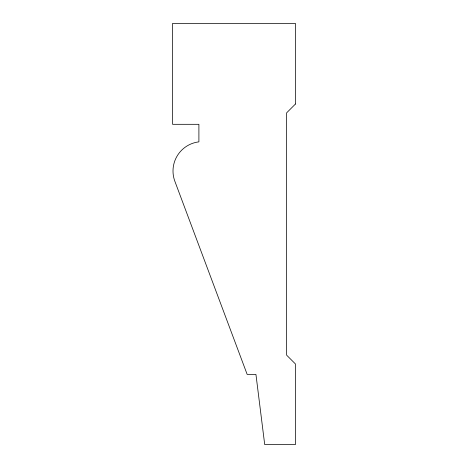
<?xml version="1.0" encoding="UTF-8"?>
<svg xmlns="http://www.w3.org/2000/svg" width="468" height="468" viewBox="0 0 468 468"><rect width="100%" height="100%" fill="white"/><g stroke="black" fill="none" stroke-linecap="round" stroke-linejoin="round"><path stroke-width="0.7" d="M295.425 104.048L286.65 112.823L286.65 355.177L295.425 363.952L295.425 444.6L264.712 444.6L255.937 374.4L247.162 374.4L174.868 181.309A29.361 29.361 0 0 1 198.9 141.862L198.9 124.312L172.575 124.312L172.575 23.4L295.425 23.4L295.425 104.048"/></g></svg>
